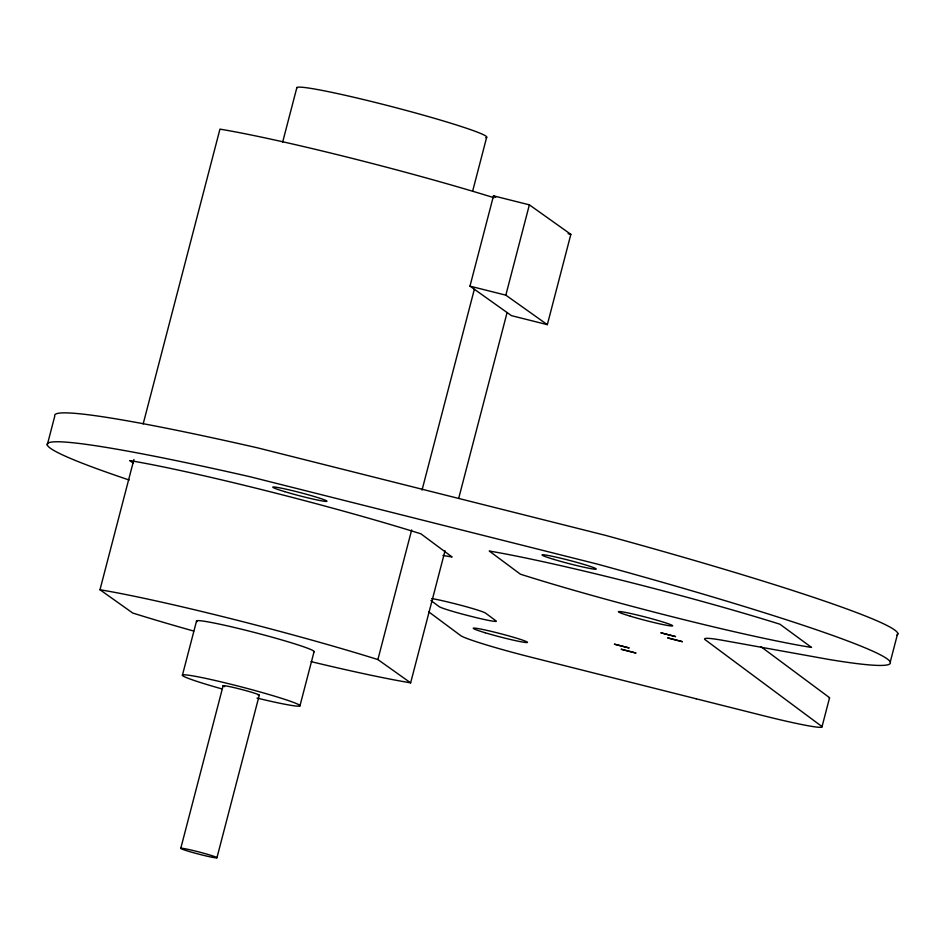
<?xml version="1.0" encoding="UTF-8"?>
<svg xmlns="http://www.w3.org/2000/svg" width="945" height="945" viewBox="0 0 945 945"><rect width="100%" height="100%" fill="white"/><g stroke="black" fill="none" stroke-linecap="round" stroke-linejoin="round"><path stroke-width="1.42" d="M47.25 445L54.775 416.095A383.505 22.078 14.6 0 1 257.701 447.883L605.485 535.366A389.482 22.42 14.6 0 1 896.793 635.3M193.678 631.047A191.646 11.033 14.6 0 1 132.725 613.033L99.981 589.751L133.906 459.518M143.191 423.868L219.961 129.134A191.646 11.033 14.6 0 1 493.916 197.706M282.59 142.341L296.872 87.554M182.456 675.061L196.572 620.877M180.778 848.315L223.126 685.739M216.925 857.8A18.699 1.075 14.6 0 0 190.559 849.909A18.699 1.075 14.6 0 0 189.071 851.445A18.699 1.075 14.6 0 0 216.925 857.8L259.273 695.225M299.943 705.903L314.059 651.719M472.748 190.748L486.651 137.368M469.972 286.146L493.503 195.839L529.365 204.841L570.851 234.348L547.332 324.655L511.469 315.654L469.972 286.146L505.835 295.159L547.332 324.655M445.036 550.781L410.638 682.845L377.894 659.563L411.654 529.956M422.037 490.077L474.355 289.264M505.835 295.159L529.365 204.841M458.868 497.696L507.099 312.547M822.008 726.764L829.545 697.859M890.225 662.114L897.75 633.209M811.448 647.408L811.141 647.384A194.965 11.222 14.6 0 1 520.376 574.182L489.262 551.029A200.588 11.541 14.6 0 1 779.92 624.208L811.483 647.396M129.855 460.628L130.245 460.652A200.588 11.541 14.6 0 1 420.903 533.819L452.112 556.995A194.965 11.222 14.6 0 1 442.933 555.436M696.075 698.768L763.95 715.837A68.808 3.957 14.6 0 0 821.5 726.209L705.324 639.859A93.72 5.398 14.6 0 1 723.598 640.486L828.67 659.421A389.482 22.42 14.6 0 0 597.961 564.26L250.177 476.776A383.505 22.078 14.6 0 0 129.158 480.001M568.099 233.651L570.851 234.348M696.181 698.792L531.444 657.307A65.465 3.768 14.6 0 1 460.617 635.548L428.817 611.911M493.503 195.839L495.688 197.387M760.961 646.711L829.025 697.304A68.808 3.957 14.6 0 1 829.332 698.237M430.955 600.536L439.153 606.631A28.043 1.618 14.6 0 0 469.5 615.951L472.642 616.742A28.043 1.618 14.6 0 0 496.149 620.983L485.612 613.151A28.043 1.618 14.6 0 0 455.266 603.82L452.123 603.04A28.043 1.618 14.6 0 0 431.747 598.598M129.878 460.652L133.434 463.286M224.626 686.637A18.699 1.075 14.6 0 1 240.538 689.2A18.699 1.075 14.6 0 1 258.245 695.284M296.86 88.086A98.162 5.646 14.6 0 1 396.416 107.836A98.162 5.646 14.6 0 1 485.789 137.698M197.044 621.656A60.763 3.496 14.6 0 1 255.552 632.748A60.763 3.496 14.6 0 1 313.516 651.92M221.473 688.775A60.763 3.496 14.6 0 1 194.776 676.218A60.763 3.496 14.6 0 1 290.032 701.143A60.763 3.496 14.6 0 1 256.981 698.06M410.638 682.845A191.646 11.033 14.6 0 1 311.094 661.642M99.981 589.751A191.646 11.033 14.6 0 1 377.894 659.563M628.945 647.904L614.498 644.207L628.945 647.904M635.796 652.995L621.337 649.286L635.796 652.995M675.498 636.564L661.051 632.855L675.498 636.564M682.337 641.655L667.891 637.946L682.337 641.655M630.327 616.199A28.043 1.618 14.6 0 0 672.592 625.909A28.043 1.618 14.6 0 0 633.622 614.167A28.043 1.618 14.6 0 0 630.327 616.199M553.924 559.416A28.043 1.618 14.6 0 0 596.189 569.114A28.043 1.618 14.6 0 0 557.207 557.385A28.043 1.618 14.6 0 0 553.924 559.416M284.658 491.624A28.043 1.618 14.6 0 0 326.923 501.322A28.043 1.618 14.6 0 0 287.941 489.593A28.043 1.618 14.6 0 0 284.658 491.624M485.175 632.76A28.043 1.618 14.6 0 0 527.44 642.458A28.043 1.618 14.6 0 0 488.47 630.728A28.043 1.618 14.6 0 0 485.175 632.76"/></g></svg>
